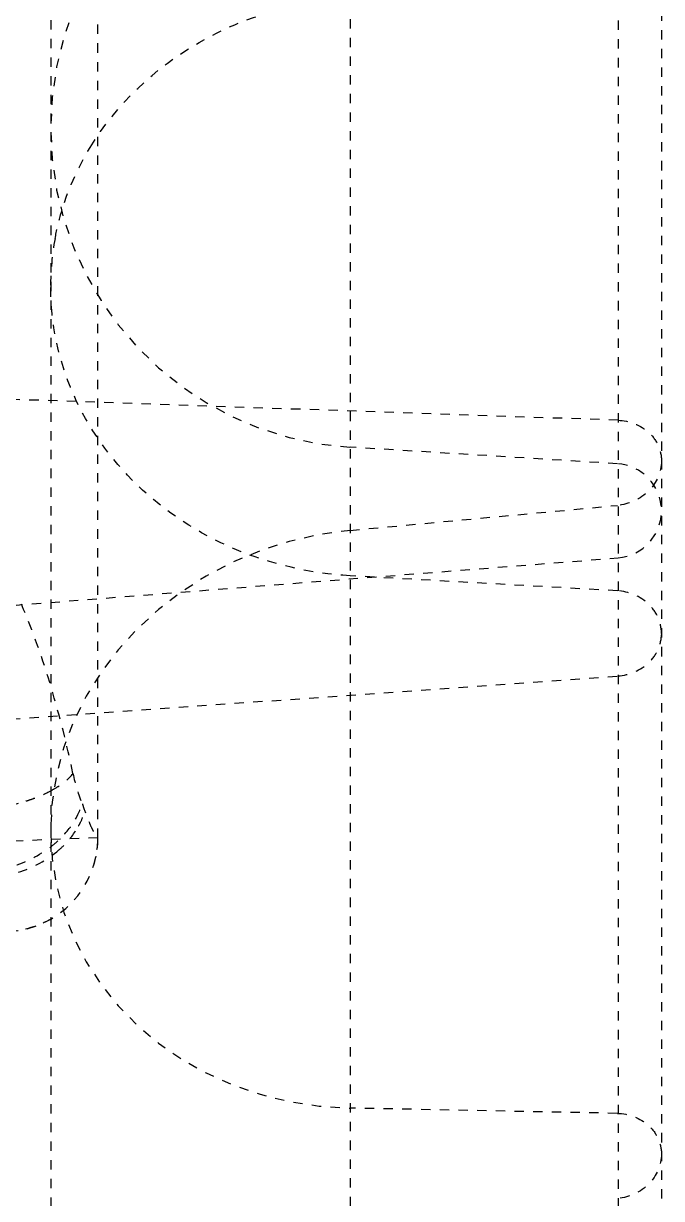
# Model space of a CAD drawing. Header units: millimetres. Extents: x 2748 to 3320, y 1427 to 1884.
# Drawn here: x 3210.63 to 3217.45, y 1643.29 to 1655.86 of the extents above; entities that cross this region are included whole.
import ezdxf

# ---------------------------------------------------------------- set-up
doc = ezdxf.new("R2010")
doc.units = ezdxf.units.MM
doc.linetypes.add('HIDDEN', pattern=[0.2, 0.1, -0.1])
doc.layers.add('21', color=7, linetype='Continuous')

msp = doc.modelspace()

# ---------------------------------------------------------------- linework, layer by layer
at = {"layer": '21', "color": 8, "linetype": 'HIDDEN'}
for p, q in [((3216.99, 1731.69), (3216.99, 1613.962)), ((3217.454, 1731.188), (3217.454, 1614.465)), ((3214.126, 1730.506), (3214.126, 1615.146)), ((3210.922, 1727.096), (3210.922, 1618.556)), ((3211.426, 1647.147), (3211.426, 1656.538)), ((3216.99, 1651.614), (3208.767, 1651.897)), ((3216.982, 1651.148), (3214.126, 1651.326)), ((3214.126, 1650.436), (3216.982, 1650.703)), ((3209.523, 1649.555), (3216.99, 1650.142)), ((3216.982, 1649.789), (3214.126, 1649.95)), ((3210.296, 1648.4), (3216.99, 1648.878)), ((3211.426, 1647.147), (3208.226, 1647.02)), ((3211.424, 1647.147), (3211.426, 1647.147)), ((3216.982, 1644.198), (3214.126, 1644.254))]:
    msp.add_line(p, q, dxfattribs=at)
for centre, radius, start, end in [((3214.339, 1654.736), 3.417, 93.5697, 266.4303), ((3213.743, 1653.041), 2.822, 169.443, 179.9935), ((3216.95, 1650.645), 0.504, 274.5, 86.4303), ((3200.632, 1645.653), 10.752, 11.6969, 16.7728), ((3213.09, 1648.236), 1.971, 191.7888, 201.789), ((3209.898, 1649.87), 2.451, 279.1345, 288.0271), ((3210.421, 1647.147), 1.005, 273, 360)]:
    msp.add_arc(centre, radius, start, end, dxfattribs=at)
msp.add_ellipse((3214.339, 1647.353), major_axis=(3.363, 0.673), ratio=0.899647, start_param=1.454859, end_param=4.471846, dxfattribs=at)
for points, knots in [([(3211.345, 1654.534), (3211.624, 1654.994), (3212.463, 1655.789), (3213.565, 1656.1), (3214.126, 1656.132)], [0, 0, 0, 0, 0.489631, 1, 1, 1, 1]), ([(3210.97, 1653.558), (3210.985, 1653.643), (3211.065, 1653.984), (3211.208, 1654.309), (3211.345, 1654.534)], [0, 0, 0, 0, 0.248585, 1, 1, 1, 1]), ([(3214.126, 1649.95), (3213.702, 1649.974), (3212.866, 1650.165), (3211.806, 1650.854), (3211.091, 1651.856), (3210.922, 1652.653), (3210.922, 1653.041)], [0, 0, 0, 0, 0.261247, 0.515652, 0.761039, 1, 1, 1, 1]), ([(3216.99, 1651.614), (3217.108, 1651.61), (3217.292, 1651.541), (3217.43, 1651.347), (3217.454, 1651.232), (3217.454, 1651.176)], [0, 0, 0, 0, 0.511099, 0.757318, 1, 1, 1, 1]), ([(3217.454, 1651.176), (3217.454, 1651.061), (3217.344, 1650.817), (3217.104, 1650.714), (3216.982, 1650.703)], [0, 0, 0, 0, 0.483514, 1, 1, 1, 1]), ([(3217.454, 1649.333), (3217.454, 1649.39), (3217.429, 1649.508), (3217.289, 1649.706), (3217.103, 1649.782), (3216.982, 1649.789)], [0, 0, 0, 0, 0.240331, 0.487176, 1, 1, 1, 1]), ([(3216.99, 1648.878), (3217.11, 1648.886), (3217.293, 1648.963), (3217.43, 1649.16), (3217.454, 1649.276), (3217.454, 1649.333)], [0, 0, 0, 0, 0.512581, 0.759491, 1, 1, 1, 1]), ([(3210.928, 1647.652), (3210.953, 1647.666), (3211.038, 1647.716), (3211.118, 1647.778), (3211.161, 1647.833)], [0, 0, 0, 0, 0.294673, 1, 1, 1, 1]), ([(3210.657, 1647.539), (3210.682, 1647.547), (3210.774, 1647.579), (3210.864, 1647.618), (3210.928, 1647.652)], [0, 0, 0, 0, 0.265471, 1, 1, 1, 1]), ([(3211.193, 1647.356), (3211.2, 1647.369), (3211.226, 1647.419), (3211.246, 1647.471), (3211.257, 1647.511)], [0, 0, 0, 0, 0.263263, 1, 1, 1, 1]), ([(3211.261, 1647.509), (3211.267, 1647.489), (3211.29, 1647.421), (3211.316, 1647.353), (3211.336, 1647.305)], [0, 0, 0, 0, 0.282137, 1, 1, 1, 1]), ([(3210.923, 1647.05), (3210.952, 1647.072), (3211.057, 1647.16), (3211.145, 1647.268), (3211.193, 1647.356)], [0, 0, 0, 0, 0.266351, 1, 1, 1, 1]), ([(3211.221, 1647.273), (3211.228, 1647.286), (3211.254, 1647.335), (3211.273, 1647.388), (3211.284, 1647.428)], [0, 0, 0, 0, 0.264138, 1, 1, 1, 1]), ([(3210.987, 1646.997), (3211.012, 1647.018), (3211.102, 1647.098), (3211.178, 1647.195), (3211.221, 1647.273)], [0, 0, 0, 0, 0.267599, 1, 1, 1, 1]), ([(3211.336, 1647.305), (3211.346, 1647.282), (3211.364, 1647.243), (3211.39, 1647.191), (3211.408, 1647.165), (3211.419, 1647.147), (3211.424, 1647.147)], [0, 0, 0, 0, 0.412435, 0.7205, 0.91778, 1, 1, 1, 1]), ([(3210.366, 1646.803), (3210.415, 1646.812), (3210.612, 1646.865), (3210.8, 1646.957), (3210.923, 1647.05)], [0, 0, 0, 0, 0.243639, 1, 1, 1, 1]), ([(3210.384, 1646.726), (3210.438, 1646.736), (3210.653, 1646.791), (3210.858, 1646.892), (3210.987, 1646.997)], [0, 0, 0, 0, 0.247788, 1, 1, 1, 1]), ([(3216.982, 1644.198), (3217.102, 1644.196), (3217.288, 1644.127), (3217.429, 1643.933), (3217.454, 1643.817), (3217.454, 1643.76)], [0, 0, 0, 0, 0.511233, 0.757443, 1, 1, 1, 1]), ([(3217.454, 1643.76), (3217.454, 1643.645), (3217.346, 1643.405), (3217.111, 1643.3), (3216.99, 1643.287)], [0, 0, 0, 0, 0.483559, 1, 1, 1, 1])]:
    msp.add_open_spline(points, degree=3, knots=knots, dxfattribs=at)
for points in [[(3210.606, 1649.649), (3210.729, 1649.358), (3210.835, 1649.059), (3210.926, 1648.756)], [(3211.424, 1647.147), (3211.424, 1647.021), (3211.399, 1646.893), (3211.353, 1646.776)], [(3210.929, 1646.281), (3210.792, 1646.2), (3210.631, 1646.152), (3210.472, 1646.144)]]:
    msp.add_open_spline(points, degree=3, dxfattribs=at)

doc.saveas('drawing.dxf')
